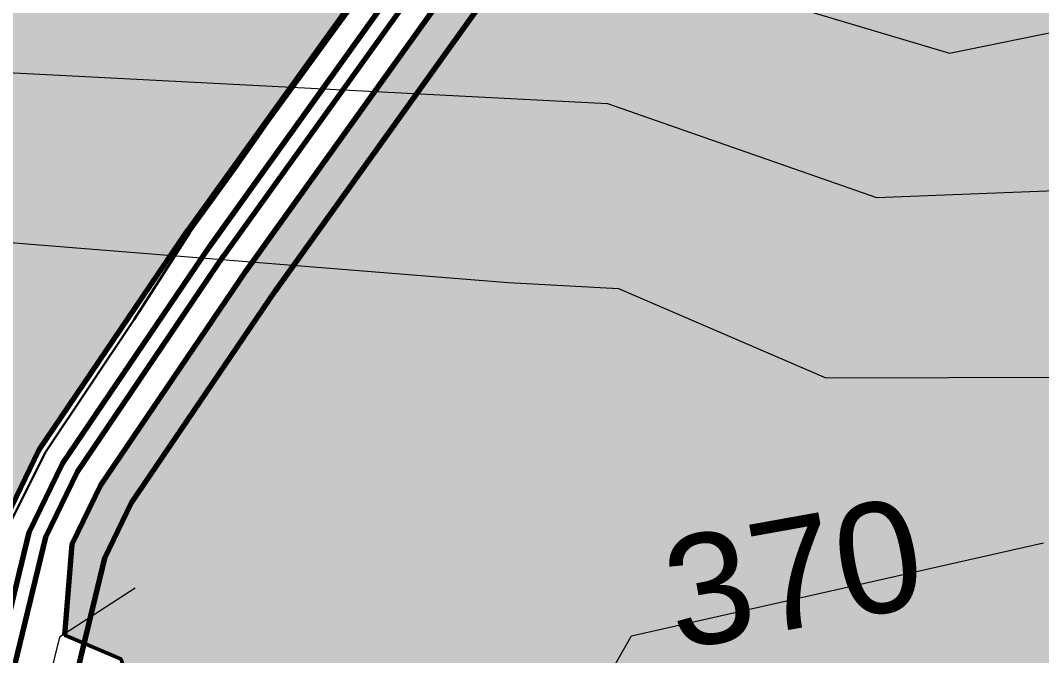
# Model space of a CAD drawing. Header units: metres. Extents: x 32505 to 230200, y 224018 to 1564544.
# Drawn here: x 226312.7 to 226672.9, y 1560934.3 to 1561158.4 of the extents above; entities that cross this region are included whole.
import ezdxf

# ---------------------------------------------------------------- set-up
doc = ezdxf.new("R2010")
doc.units = ezdxf.units.M
for name, color, linetype, lineweight in [('10 M CONTOUR', 8, 'Continuous', 9), ('2 M CONTOUR', 254, 'Continuous', 9), ('STREAM', 141, 'Continuous', 0)]:
    doc.layers.add(name, color=color, linetype=linetype, lineweight=lineweight)
for name, color, linetype in [('CONTEXT', 44, 'Continuous'), ('G_B.T. ROAD', 1, 'Continuous'), ('road', 10, 'Continuous')]:
    doc.layers.add(name, color=color, linetype=linetype)
doc.styles.get("Standard").update_dxf_attribs({"font": 'arial.ttf'})

msp = doc.modelspace()

# ---------------------------------------------------------------- hatches: boundary and pattern name
at = {"layer": 'STREAM', "true_color": 0xffffdb}
h = msp.add_hatch(color=7, dxfattribs=at)
h.dxf.hatch_style = 1
h.paths.add_polyline_path([(227010.75, 1561147.04), (227026.1, 1561189.4), (227004.03, 1561229.2), (226997.4, 1561259.15), (226997.72, 1561316.06), (227048.73, 1561325.57), (227069.1, 1561360.27), (227096.86, 1561360.27), (227123.08, 1561382.67), (227133.12, 1561446.5), (227131.03, 1561485.44), (227133.79, 1561498.83), (227125.08, 1561512.55), (227124.85, 1561525.2), (227115.59, 1561608.22), (227106.87, 1561663.2), (227108.59, 1561682.73), (227099.22, 1561685.04), (227089.95, 1561687.33), (227081.57, 1561687.33), (227075, 1561689.12), (227070.34, 1561696.27), (227074.71, 1561704.57), (227079.67, 1561706.47), (227072.96, 1561714.49), (227076.25, 1561730.29), (227080.68, 1561737.05), (227090.95, 1561737.05), (227103.56, 1561741.01), (227111.25, 1561743.43), (227114.22, 1561754.91), (226944.04, 1561730.63), (226998.54, 1561788.66), (227073.95, 1561868.95), (227183.32, 1561985.39), (227250.25, 1562056.65), (227234.04, 1562056.65), (227096.16, 1562045.71), (226940.42, 1562033.35), (226828.22, 1561998), (226885.22, 1561704.13), (226797.65, 1561725.51), (226784.51, 1561728.72), (226713.12, 1561691.83), (226658.41, 1561675.97), (226637.74, 1561669.98), (226626.57, 1561521.25), (226614.37, 1561413.76), (226594.48, 1561379.66), (226513.39, 1561292.8), (226465.38, 1561172.04), (226392.26, 1561070.04), (226341.03, 1560994.39), (226330.96, 1560973.56), (226328.36, 1560941.52), (226345.54, 1560934.16), (226348.18, 1560933.03), (226352.01, 1560919.76), (226352.9, 1560916.65), (226362.97, 1560905.53), (226377.24, 1560887.7), (226388.15, 1560879.86), (226425.03, 1560876.56), (226448.09, 1560879.63), (226469.43, 1560895.79), (226501.94, 1560898.35), (226524.87, 1560887.61), (226572.16, 1560873.65), (226593.82, 1560872.54), (226627.5, 1560876.67), (226658.1, 1560885.49), (226668.42, 1560890.52), (226742.74, 1560941.2), (226766.97, 1560961.47), (226800.51, 1561049.91), (226806.82, 1561057.32), (226802.17, 1561071.47), (226817.21, 1561073.76), (226809.59, 1561096.94), (226800.46, 1561113.31), (226810.04, 1561132.42), (226843.71, 1561136.5), (226864.85, 1561139.05), (226937.1, 1561138.57), (226987.7, 1561136.41)])
h = msp.add_hatch(color=7, dxfattribs=at)
h.dxf.hatch_style = 1
h.paths.add_polyline_path([(226491.69, 1561305.89), (226415.68, 1561305.24, -1.004276), (226378.76, 1561305.08, -0.995742), (226415.68, 1561305.24), (226491.4, 1561305.89), (226527.6, 1561344.67), (226364.66, 1561344.67), (226364.66, 1561544.67), (226000, 1561544.67), (226000, 1560855.4), (226010.19, 1560859.01), (226024.09, 1560863.36), (226034.93, 1560865.61), (226051.95, 1560868.16), (226069.57, 1560869.76), (226079.15, 1560871.41), (226088.73, 1560875.25), (226106.06, 1560879.58), (226117.6, 1560879.58), (226132.8, 1560875.43), (226148.06, 1560871.44), (226170.32, 1560870.77), (226201.2, 1560873.28), (226221.96, 1560883.83), (226239.88, 1560894.28), (226251.11, 1560903.52), (226237.6, 1560905.88), (226215.64, 1560918.72), (226204.91, 1560935.41), (226201.03, 1560954.78), (226203.7, 1560973.87), (226204.28, 1560989.55), (226218.54, 1561004.9), (226243.6, 1561001.77), (226247.34, 1560980.57), (226243.83, 1560968.52), (226245.17, 1560954.49), (226252.23, 1560945.8), (226259.2, 1560944.31), (226283.11, 1560946.22), (226288.61, 1560946.22), (226303.56, 1560945.01), (226306.42, 1560980.24), (226319.32, 1561006.91), (226371.74, 1561084.33), (226443.28, 1561184.12)])
h.paths.add_polyline_path([(226000, 1561544.67), (225641.55, 1561544.67), (225643.71, 1561542.55), (225655.4, 1561531.11), (225698.49, 1561442.5), (225740.94, 1561356.03), (225779.44, 1561276.37), (225815.03, 1561204.19), (225867.5, 1561097.79), (225893.32, 1561045.45), (225890.86, 1561017.04), (225885.89, 1560959.35), (225879.49, 1560885.24), (225876.29, 1560848.16), (225891.24, 1560846.87), (225905.2, 1560848.81), (225922.89, 1560852.74), (225942.4, 1560854.9), (225981.28, 1560852.96), (225998.98, 1560855.04), (226000, 1560855.4)])
h.paths.add_polyline_path([(226257.32, 1560633.56), (226252.18, 1560656.77), (226174.82, 1560656.11, -1.004276), (226137.9, 1560655.95, -0.995742), (226174.82, 1560656.11), (226252.18, 1560656.77), (226251.69, 1560700), (226000, 1560700), (226000, 1560315.31), (226238.55, 1560315.24), (226254.34, 1560323.68), (226274.01, 1560336.79), (226289.53, 1560357.27), (226307.81, 1560372.99), (226305.21, 1560378.61), (226346.96, 1560413.92), (226356.67, 1560521.33), (226346.44, 1560531.28), (226282.77, 1560572.35), (226269.67, 1560591.27)])
h.paths.add_polyline_path([(226250.7, 1560803.43), (226261.96, 1560840.17), (226238.38, 1560833.75), (226194.81, 1560821.87), (226153.36, 1560824.11), (226121.63, 1560826.1), (226064.52, 1560814.08), (226018.93, 1560798.19), (226000, 1560795.04), (226000, 1560700), (226251.69, 1560700), (226251.08, 1560753.42)])
h.paths.add_polyline_path([(226000, 1560795.04), (225990.16, 1560793.4), (225935.45, 1560800.76), (225886.52, 1560792.22), (225871.58, 1560793.51), (225870.68, 1560783.07), (225865.58, 1560765.34), (225860.48, 1560747.6), (225858.17, 1560713.46), (225857.26, 1560700), (226000, 1560700)])
h.paths.add_polyline_path([(226000, 1560700), (225857.26, 1560700), (225851.8, 1560619.34), (225846.54, 1560541.79), (225842.44, 1560481.14), (225840.18, 1560447.88), (225827.85, 1560410.88), (225820.27, 1560388.17), (225796, 1560315.38), (226000, 1560315.31)])
h.paths.add_polyline_path([(226331.69, 1561431.1), (226417.84, 1561430.87), (226418.17, 1561554.52), (226332.02, 1561554.74)], flags=9)
h.paths.add_polyline_path([(226093.04, 1560977), (226273.33, 1560976.53), (226273.6, 1561079.56), (226093.31, 1561080.04)], flags=24)
h.paths.add_polyline_path([(226088.06, 1560344.98), (226268.35, 1560344.5), (226268.62, 1560447.54), (226088.34, 1560448.01)], flags=24)
h.paths.add_polyline_path([(225859.81, 1560299.56), (225881.35, 1560408.27), (225822.71, 1560419.89), (225801.17, 1560311.18)], flags=9)

# ---------------------------------------------------------------- linework, layer by layer
at = {"lineweight": 20, "flags": 128}
msp.add_lwpolyline([(226353.14, 1560958.1), (226326.44, 1560940.77), (226297.16, 1560822.32), (226312.7, 1560794.55)], dxfattribs=at)
at = {"layer": '10 M CONTOUR'}
msp.add_polyline3d([(226536.62, 1560755.98, 370), (226497.76, 1560815.93, 370), (226494.31, 1560881.59, 370), (226528.22, 1560941.27, 370), (226673.55, 1560974.02, 370)], dxfattribs=at)
at = {"layer": '2 M CONTOUR'}
for points in [[(225882.74, 1560922.89, 376), (225962.43, 1560966.37, 376), (226044.09, 1561039.01, 376), (226056.41, 1561200.34, 376), (226057.53, 1561272.72, 376), (226090.74, 1561335.09, 376), (226149.01, 1561383.46, 376), (226199.52, 1561401.81, 376), (226228.41, 1561399.15, 376), (226283.24, 1561329.85, 376), (226316.24, 1561223.6, 376), (226387.14, 1561178, 376), (226536.95, 1561177.72, 376), (226640.42, 1561146.88, 376), (226684.9, 1561155.84, 376)], [(226270.9, 1560759.88, 374), (226030.07, 1560768.94, 374), (225975.09, 1560778.86, 374), (225935.82, 1560801.86, 374), (225938.53, 1560854.61, 374), (226000.82, 1560916.84, 374), (226064.47, 1560976.36, 374), (226091.55, 1561048.06, 374), (226115.98, 1561178.51, 374), (226125.27, 1561239.55, 374), (226139.89, 1561272.72, 374), (226179.25, 1561291.55, 374), (226223.68, 1561267.81, 374), (226236.89, 1561186.12, 374), (226296.71, 1561140.61, 374), (226519.72, 1561129.02, 374), (226614.63, 1561095.87, 374), (226683.8, 1561098.59, 374)], [(226500.43, 1560735.14, 372), (226482.64, 1560763.26, 372), (226433.16, 1560798.57, 372), (226361.81, 1560807.21, 372), (226287.36, 1560812.82, 372), (226243.65, 1560817.09, 372), (226156.24, 1560879.91, 372), (226152.68, 1560902.72, 372), (226186.33, 1561041.38, 372), (226221.37, 1561081.71, 372), (226304.52, 1561080.42, 372), (226484.79, 1561065.89, 372), (226523.66, 1561063.76, 372), (226596.85, 1561032.23, 372), (226683.36, 1561032.47, 372)]]:
    msp.add_polyline3d(points, dxfattribs=at)
at = {"layer": 'G_B.T. ROAD', "color": 253, "lineweight": 70}
for points in [[(226273.08, 1560753.63), (226272.72, 1560800.22), (226315.74, 1560977.71), (226327.57, 1561002.15), (226379.54, 1561078.9), (226451.68, 1561179.53), (226500.06, 1561301.24), (226581.96, 1561388.97), (226599.33, 1561418.75), (226611.13, 1561522.7), (226623.07, 1561681.58), (226640.96, 1561799.68), (226642.69, 1561812.5), (226661.72, 1561991.02), (226660.01, 1562007.74), (226655.14, 1562052.42), (226634.37, 1562128.39), (226649.51, 1562225.13)], [(226315.74, 1560977.71), (226327.57, 1561002.15), (226379.54, 1561078.9), (226451.68, 1561179.53), (226500.06, 1561301.24), (226581.96, 1561388.97), (226599.33, 1561418.75), (226611.13, 1561522.7), (226623.07, 1561681.58), (226640.96, 1561799.68), (226642.69, 1561812.5), (226661.72, 1561991.02), (226660.01, 1562007.74), (226655.14, 1562052.42), (226634.37, 1562128.39), (226649.51, 1562225.13)], [(226279.08, 1560753.69), (226278.73, 1560799.34), (226321.63, 1560976.1), (226332.78, 1560999.15), (226384.46, 1561075.47), (226456.98, 1561176.63), (226505.22, 1561297.98), (226586.81, 1561385.37), (226605.15, 1561416.82), (226617.11, 1561522.14), (226629.04, 1561680.91), (226646.89, 1561798.83), (226648.65, 1561811.78), (226667.75, 1561991.01), (226665.97, 1562008.37), (226661.05, 1562053.54), (226640.91, 1562127.2)], [(226318.22, 1560608.98), (226315.4, 1560613.06), (226305.78, 1560645.99), (226302.12, 1560662.52), (226301.08, 1560753.9), (226300.75, 1560796.79), (226342.46, 1560968.63), (226351.89, 1560988.13), (226402.51, 1561062.89), (226476.43, 1561166), (226524.13, 1561286), (226604.57, 1561372.16), (226626.49, 1561409.73), (226639.01, 1561520.08), (226650.56, 1561673.69)], [(226328.36, 1560941.52), (226330.96, 1560973.56), (226341.03, 1560994.39), (226392.26, 1561070.04), (226465.38, 1561172.04), (226513.39, 1561292.8), (226594.48, 1561379.66), (226614.37, 1561413.76), (226626.57, 1561521.25), (226637.74, 1561669.98)], [(226303.56, 1560945.01), (226306.42, 1560980.24), (226319.32, 1561006.91), (226371.74, 1561084.33), (226443.28, 1561184.12), (226491.9, 1561306.42), (226574.29, 1561394.68), (226590.12, 1561421.81), (226601.67, 1561523.6), (226612.11, 1561662.55)]]:
    msp.add_lwpolyline(points, dxfattribs=at)
at = {"layer": 'G_B.T. ROAD', "lineweight": 50}
msp.add_lwpolyline([(226306.42, 1560980.24), (226319.32, 1561006.91), (226371.74, 1561084.33), (226443.28, 1561184.12)], dxfattribs=at)
msp.add_lwpolyline([(226306.42, 1560980.24), (226319.32, 1561006.91), (226371.74, 1561084.33), (226443.28, 1561184.12)], dxfattribs=at)
msp.add_lwpolyline([(226306.42, 1560980.24), (226319.32, 1561006.91), (226371.74, 1561084.33), (226443.28, 1561184.12)], dxfattribs=at)
at = {"layer": 'G_B.T. ROAD', "color": 1, "lineweight": 50}
msp.add_lwpolyline([(226465.38, 1561172.04), (226392.26, 1561070.04), (226341.03, 1560994.39), (226330.96, 1560973.56), (226328.36, 1560941.52), (226345.54, 1560934.16), (226348.18, 1560933.03), (226352.01, 1560919.76), (226352.9, 1560916.65), (226362.97, 1560905.53), (226377.24, 1560887.7), (226388.15, 1560879.86), (226425.03, 1560876.56), (226448.09, 1560879.63), (226469.43, 1560895.79), (226501.94, 1560898.35), (226524.87, 1560887.61), (226572.16, 1560873.65), (226593.82, 1560872.54), (226627.5, 1560876.67), (226658.1, 1560885.49), (226668.42, 1560890.52), (226742.74, 1560941.2)], dxfattribs=at)
at = {"layer": 'road', "color": 4, "lineweight": 30}
msp.add_lwpolyline([(226253.54, 1560656.67), (226254.16, 1560803.04), (226266.27, 1560843.71), (226275.52, 1560872.16), (226304.98, 1560944.13), (226308.55, 1560980.22), (226321.47, 1561006.03), (226352.79, 1561052.85), (226372.58, 1561083.62), (226388.05, 1561105.08), (226400.72, 1561123.2), (226444.21, 1561182.8), (226459.5, 1561222.05), (226493.05, 1561305.9), (226514.15, 1561328.93), (226575.46, 1561393.08), (226591.7, 1561421.14), (226600.09, 1561490.92), (226607.57, 1561572.47), (225656.83, 1561572.47)], dxfattribs=at)

# ---------------------------------------------------------------- texts
at = {"layer": 'CONTEXT', "linetype": 'Continuous'}
msp.add_text('370', height=39, rotation=10.2024, dxfattribs=at).set_placement((226544.12, 1560936.2, 370))

doc.saveas('drawing.dxf')
